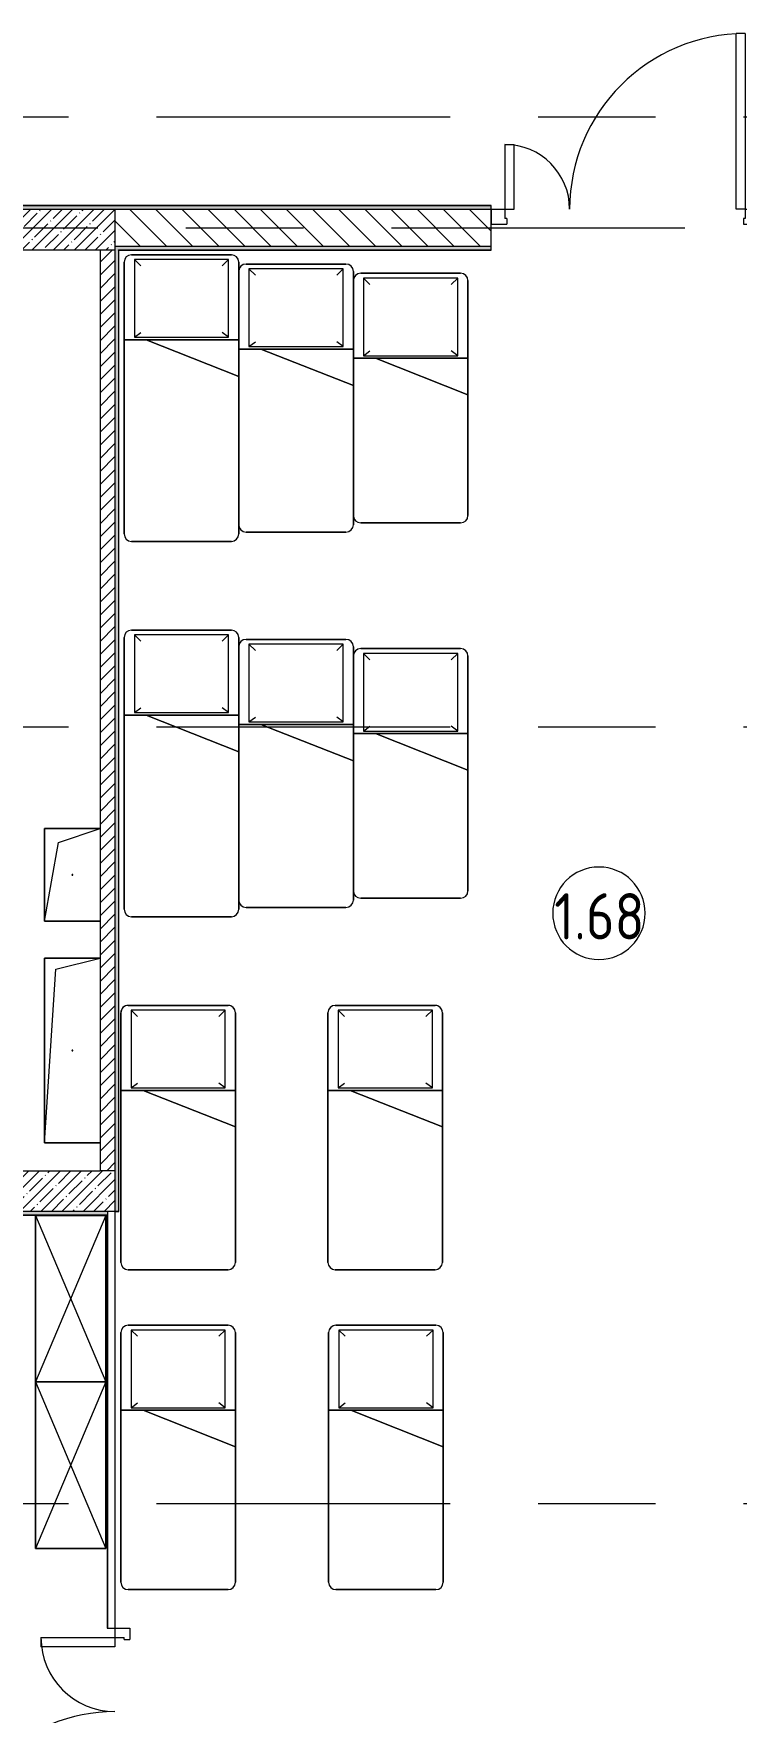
# Model space of a CAD drawing. Header units: millimetres. Extents: x 1322 to 199238, y -8553 to 29000.
# Drawn here: x 25639 to 29441, y 2470 to 11550 of the extents above; entities that cross this region are included whole.
import ezdxf

# ---------------------------------------------------------------- set-up
doc = ezdxf.new("R2010")
doc.units = ezdxf.units.MM
doc.linetypes.add('Осевая', pattern=[3175, 635, -476.25, 1587.5, -476.25])
for name, color, linetype, lineweight in [('A-AREA-IDEN', 7, 'Continuous', 9), ('A-DOOR', 7, 'Continuous', 9), ('A-DOOR-1', 7, 'Continuous', 13), ('A-DOOR-FRAM', 7, 'Continuous', 13), ('A-GENM', 7, 'Continuous', 9), ('A-WALL', 7, 'Continuous', 9), ('I-WALL', 7, 'Continuous', 9), ('Оси-2', 7, 'Осевая', 9)]:
    doc.layers.add(name, color=color, linetype=linetype, lineweight=lineweight)
for name, color, linetype, lineweight, true_color in [('A-WALL-1', 7, 'Continuous', 9, 0x3c3c3c), ('A-WALL-FNSH-1', 7, 'Continuous', 9, 0x3c3c3c), ('I-FURN-1', 7, 'Continuous', 9, 0xf0f0f0)]:
    doc.layers.add(name, color=color, linetype=linetype, lineweight=lineweight, true_color=true_color)
doc.styles.add('GOST Common_4', font='GOST_Common.ttf', dxfattribs={"width": 0.9, "height": 250})
pattern_1 = [(45, (-75531.33, 0), (-57.024626, 57.024626), []), (45, (-75474.3, 0), (-57.024626, 57.024626), [100.806, -20.161, 3.353, -16.808])]
pattern_2 = [(0, (-75531.326, 0), (121.92, 30.48), [10.058, -81.382, 10.058, -81.382, -487.68]), (0, (-75531.326, 0), (121.92, 30.48), [-182.88, 10.058, -172.822, 10.058, -81.382, -213.36]), (0, (-75531.326, 0), (121.92, 30.48), [-457.2, 10.058, -50.902, 10.058, -142.342]), (120, (-75485.606, 15.24), (-87.356454, 90.345817), [10.058, -81.382, 10.058, -81.382, -487.68]), (120, (-75485.606, 15.24), (-87.356454, 90.345817), [-182.88, 10.058, -172.822, 10.058, -81.382, -213.36]), (120, (-75485.606, 15.24), (-87.356454, 90.345817), [-457.2, 10.058, -50.902, 10.058, -142.342]), (240, (-75470.366, 76.2), (-34.563546, -120.825817), [10.058, -81.382, 10.058, -81.382, -487.68]), (240, (-75470.366, 76.2), (-34.563546, -120.825817), [-182.88, 10.058, -172.822, 10.058, -81.382, -213.36]), (240, (-75470.366, 76.2), (-34.563546, -120.825817), [-457.2, 10.058, -50.902, 10.058, -142.342])]

# ---------------------------------------------------------------- blocks, each defined once
blk = doc.blocks.new('110_Дверь_СКБ_2Ст - Д-6_л__ ДОО_Дв_1450x2100h_Дверь из раздевальной в коридор-25835678-План размещения напольных электротехнических лючков и розеток 1 этажа в осях 23_1-33')
at = {"layer": 'A-DOOR'}
for centre, radius, start, end in [((662.5, 100), 950, 90, 180), ((-637.5, 100), 350, 360, 90)]:
    blk.add_arc(centre, radius, start, end, dxfattribs=at)
at = {"layer": 'A-DOOR-1'}
for p, q in [((662.5, 1050), (612.5, 1050)), ((612.5, 100), (612.5, 1050)), ((662.5, 1050), (662.5, 100)), ((-637.5, 450), (-587.5, 450)), ((-637.5, 450), (-637.5, 100)), ((-587.5, 100), (-587.5, 450)), ((-637.5, 100), (-587.5, 100)), ((662.5, 100), (612.5, 100))]:
    blk.add_line(p, q, dxfattribs=at)
at = {"layer": 'A-DOOR-FRAM'}
for p, q in [((-712.5, 100), (-712.5, 20)), ((-712.5, 100), (-637.5, 100)), ((-637.5, 100), (-637.5, 50)), ((662.5, 100), (662.5, 50)), ((662.5, 100), (737.5, 100)), ((737.5, 100), (737.5, 20)), ((-712.5, 20), (-627.5, 20)), ((-627.5, 50), (-637.5, 50)), ((-627.5, 50), (-627.5, 20)), ((652.5, 50), (652.5, 20)), ((662.5, 50), (652.5, 50)), ((652.5, 20), (737.5, 20))]:
    blk.add_line(p, q, dxfattribs=at)
blk = doc.blocks.new('GM_Отверстие прямоугольное _в плите_ - Отверстие-21958892-План размещения напольных электротехнических лючков и розеток 1 этажа в осях 23_1-33')
at = {"layer": 'A-GENM'}
for p, q in [((-150, -250), (-150, 250)), ((-150, 250), (150, 250)), ((150, 250), (-150, 250)), ((-150, 250), (-150, -250)), ((-75, 175), (150, 250)), ((-150, -250), (-75, 175)), ((150, -250), (-150, -250)), ((-150, -250), (150, -250))]:
    blk.add_line(p, q, dxfattribs=at)
for start, end in [(360, 180), (180, 360)]:
    blk.add_arc((0, 0), 2.5, start, end, dxfattribs=at)
blk = doc.blocks.new('GM_Отверстие прямоугольное _в плите_ - Отверстие-21959076-План размещения напольных электротехнических лючков и розеток 1 этажа в осях 23_1-33')
at = {"layer": 'A-GENM'}
for p, q in [((-150, -500), (-150, 500)), ((-150, 500), (150, 500)), ((150, 500), (-150, 500)), ((-150, 500), (-150, -500)), ((-90, 440), (150, 500)), ((-150, -500), (-90, 440)), ((150, -500), (-150, -500)), ((-150, -500), (150, -500))]:
    blk.add_line(p, q, dxfattribs=at)
for start, end in [(360, 180), (180, 360)]:
    blk.add_arc((0, 0), 2.5, start, end, dxfattribs=at)
blk = doc.blocks.new('Bed - Small Sizes - 1_119-V33-План размещения напольных электротехнических лючков и розеток 1 этажа в осях 23_1-33')
at = {"layer": 'I-FURN-1'}
for p, q in [((247.3, 0), (-292.7, 0)), ((-292.7, 0), (247.3, 0)), ((247.3, 0), (-292.7, 0)), ((-292.7, 0), (247.3, 0)), ((-332.7, -40), (-332.7, -460)), ((-332.7, -460), (-332.7, -40)), ((-332.7, -40), (-332.7, -460)), ((-332.7, -460), (-332.7, -40)), ((-277.5, -26.2), (-242.7, -60)), ((232.5, -26.2), (-277.5, -26.2)), ((-277.5, -26.2), (-277.5, -446.2)), ((232.5, -26.2), (-277.5, -26.2)), ((-277.5, -26.2), (-277.5, -446.2)), ((232.5, -26.2), (197.3, -60)), ((232.5, -446.2), (232.5, -26.2)), ((232.5, -446.2), (232.5, -26.2)), ((287.3, -460), (287.3, -40)), ((287.3, -40), (287.3, -460)), ((287.3, -657.7), (287.3, -40)), ((287.3, -40), (287.3, -657.7)), ((-277.5, -446.2), (-242.7, -420)), ((-277.5, -446.2), (232.5, -446.2)), ((-277.5, -446.2), (232.5, -446.2)), ((232.5, -446.2), (197.3, -420)), ((-332.7, -460), (-212.7, -460)), ((-212.7, -460), (-332.7, -460)), ((-332.7, -460), (-332.7, -1390)), ((-332.7, -1390), (-332.7, -460)), ((-332.7, -460), (-212.7, -460)), ((-212.7, -460), (287.3, -460)), ((287.3, -460), (-212.7, -460)), ((287.3, -460), (-212.7, -460)), ((-212.7, -460), (287.3, -657.7)), ((287.3, -657.7), (-212.7, -460)), ((-212.7, -460), (287.3, -460)), ((-212.7, -460), (287.3, -657.7)), ((-212.7, -460), (287.3, -460)), ((287.3, -657.7), (287.3, -460)), ((287.3, -460), (287.3, -657.7)), ((287.3, -1390), (287.3, -657.7)), ((287.3, -657.7), (287.3, -1390)), ((-292.7, -1430), (247.3, -1430)), ((247.3, -1430), (-292.7, -1430))]:
    blk.add_line(p, q, dxfattribs=at)
for centre, start, end in [((-292.7, -40), 90, 180), ((-292.7, -40), 90, 180), ((247.3, -40), 360, 90), ((247.3, -40), 0, 90), ((-292.7, -40), 90, 180), ((-292.7, -40), 90, 180), ((247.3, -40), 0, 90), ((247.3, -40), 60, 90), ((247.3, -40), 0, 60), ((-292.7, -1390), 180, 270), ((-292.7, -1390), 180, 270), ((247.3, -1390), 270, 0), ((247.3, -1390), 270, 0)]:
    blk.add_arc(centre, 40, start, end, dxfattribs=at)
blk = doc.blocks.new('Bed - Small Sizes - 1_119-V34-План размещения напольных электротехнических лючков и розеток 1 этажа в осях 23_1-33')
at = {"layer": 'I-FURN-1'}
for p, q in [((247.3, 0), (-292.7, 0)), ((-292.7, 0), (247.3, 0)), ((247.3, 0), (-292.7, 0)), ((-292.7, 0), (247.3, 0)), ((-332.7, -40), (-332.7, -460)), ((-332.7, -460), (-332.7, -40)), ((-332.7, -40), (-332.7, -460)), ((-332.7, -460), (-332.7, -40)), ((-277.5, -26.2), (-242.7, -60)), ((232.5, -26.2), (-277.5, -26.2)), ((-277.5, -26.2), (-277.5, -446.2)), ((232.5, -26.2), (-277.5, -26.2)), ((-277.5, -26.2), (-277.5, -446.2)), ((232.5, -26.2), (197.3, -60)), ((232.5, -446.2), (232.5, -26.2)), ((232.5, -446.2), (232.5, -26.2)), ((287.3, -460), (287.3, -40)), ((287.3, -40), (287.3, -460)), ((287.3, -657.7), (287.3, -40)), ((287.3, -40), (287.3, -657.7)), ((-277.5, -446.2), (-242.7, -420)), ((-277.5, -446.2), (232.5, -446.2)), ((-277.5, -446.2), (232.5, -446.2)), ((232.5, -446.2), (197.3, -420)), ((-332.7, -460), (-212.7, -460)), ((-212.7, -460), (-332.7, -460)), ((-332.7, -460), (-332.7, -1390)), ((-332.7, -1390), (-332.7, -460)), ((-332.7, -460), (-212.7, -460)), ((-212.7, -460), (287.3, -460)), ((287.3, -460), (-212.7, -460)), ((287.3, -460), (-212.7, -460)), ((-212.7, -460), (287.3, -657.7)), ((287.3, -657.7), (-212.7, -460)), ((-212.7, -460), (287.3, -460)), ((-212.7, -460), (287.3, -657.7)), ((-212.7, -460), (287.3, -460)), ((287.3, -657.7), (287.3, -460)), ((287.3, -460), (287.3, -657.7)), ((287.3, -1390), (287.3, -657.7)), ((287.3, -657.7), (287.3, -1390)), ((-292.7, -1430), (247.3, -1430)), ((247.3, -1430), (-292.7, -1430))]:
    blk.add_line(p, q, dxfattribs=at)
for centre, start, end in [((-292.7, -40), 90, 180), ((-292.7, -40), 90, 180), ((247.3, -40), 360, 90), ((247.3, -40), 0, 90), ((-292.7, -40), 90, 180), ((-292.7, -40), 135, 180), ((-292.7, -40), 90, 135), ((247.3, -40), 0, 90), ((247.3, -40), 75, 90), ((247.3, -40), 45, 75), ((247.3, -40), 0, 45), ((-292.7, -1390), 180, 270), ((-292.7, -1390), 180, 270), ((247.3, -1390), 270, 0), ((247.3, -1390), 270, 0)]:
    blk.add_arc(centre, 40, start, end, dxfattribs=at)
blk = doc.blocks.new('Bed - Small Sizes - 1_119-V35-План размещения напольных электротехнических лючков и розеток 1 этажа в осях 23_1-33')
at = {"layer": 'I-FURN-1'}
for p, q in [((247.3, 0), (-292.7, 0)), ((-292.7, 0), (247.3, 0)), ((247.3, 0), (-292.7, 0)), ((-292.7, 0), (247.3, 0)), ((-332.7, -40), (-332.7, -460)), ((-332.7, -460), (-332.7, -40)), ((-332.7, -40), (-332.7, -460)), ((-332.7, -460), (-332.7, -40)), ((-277.5, -26.2), (-242.7, -60)), ((232.5, -26.2), (-277.5, -26.2)), ((-277.5, -26.2), (-277.5, -446.2)), ((232.5, -26.2), (-277.5, -26.2)), ((-277.5, -26.2), (-277.5, -446.2)), ((232.5, -26.2), (197.3, -60)), ((232.5, -446.2), (232.5, -26.2)), ((232.5, -446.2), (232.5, -26.2)), ((287.3, -460), (287.3, -40)), ((287.3, -40), (287.3, -460)), ((287.3, -657.7), (287.3, -40)), ((287.3, -40), (287.3, -657.7)), ((-277.5, -446.2), (-242.7, -420)), ((-277.5, -446.2), (232.5, -446.2)), ((-277.5, -446.2), (232.5, -446.2)), ((232.5, -446.2), (197.3, -420)), ((-332.7, -460), (-212.7, -460)), ((-212.7, -460), (-332.7, -460)), ((-332.7, -460), (-332.7, -1390)), ((-332.7, -1390), (-332.7, -460)), ((-332.7, -460), (-212.7, -460)), ((-212.7, -460), (287.3, -460)), ((287.3, -460), (-212.7, -460)), ((287.3, -460), (-212.7, -460)), ((-212.7, -460), (287.3, -657.7)), ((287.3, -657.7), (-212.7, -460)), ((-212.7, -460), (287.3, -460)), ((-212.7, -460), (287.3, -657.7)), ((-212.7, -460), (287.3, -460)), ((287.3, -657.7), (287.3, -460)), ((287.3, -460), (287.3, -657.7)), ((287.3, -1390), (287.3, -657.7)), ((287.3, -657.7), (287.3, -1390)), ((-292.7, -1430), (247.3, -1430)), ((247.3, -1430), (-292.7, -1430))]:
    blk.add_line(p, q, dxfattribs=at)
for centre, start, end in [((-292.7, -40), 90, 180), ((-292.7, -40), 90, 180), ((247.3, -40), 360, 90), ((247.3, -40), 0, 90), ((-292.7, -40), 90, 180), ((-292.7, -40), 90, 180), ((247.3, -40), 0, 90), ((247.3, -40), 0, 90), ((-292.7, -1390), 180, 270), ((-292.7, -1390), 180, 270), ((247.3, -1390), 270, 0), ((247.3, -1390), 270, 0)]:
    blk.add_arc(centre, 40, start, end, dxfattribs=at)
blk = doc.blocks.new('Bed - Small Sizes - 1_119-V36-План размещения напольных электротехнических лючков и розеток 1 этажа в осях 23_1-33')
at = {"layer": 'I-FURN-1'}
for p, q in [((247.3, 0), (-292.7, 0)), ((-292.7, 0), (247.3, 0)), ((247.3, 0), (-292.7, 0)), ((-292.7, 0), (247.3, 0)), ((-332.7, -40), (-332.7, -460)), ((-332.7, -460), (-332.7, -40)), ((-332.7, -40), (-332.7, -460)), ((-332.7, -460), (-332.7, -40)), ((-277.5, -26.2), (-242.7, -60)), ((232.5, -26.2), (-277.5, -26.2)), ((-277.5, -26.2), (-277.5, -446.2)), ((232.5, -26.2), (-277.5, -26.2)), ((-277.5, -26.2), (-277.5, -446.2)), ((232.5, -26.2), (197.3, -60)), ((232.5, -446.2), (232.5, -26.2)), ((232.5, -446.2), (232.5, -26.2)), ((287.3, -460), (287.3, -40)), ((287.3, -40), (287.3, -460)), ((287.3, -657.7), (287.3, -40)), ((287.3, -40), (287.3, -657.7)), ((-277.5, -446.2), (-242.7, -420)), ((-277.5, -446.2), (232.5, -446.2)), ((-277.5, -446.2), (232.5, -446.2)), ((232.5, -446.2), (197.3, -420)), ((-332.7, -460), (-212.7, -460)), ((-212.7, -460), (-332.7, -460)), ((-332.7, -460), (-332.7, -1390)), ((-332.7, -1390), (-332.7, -460)), ((-332.7, -460), (-212.7, -460)), ((-212.7, -460), (287.3, -460)), ((287.3, -460), (-212.7, -460)), ((287.3, -460), (-212.7, -460)), ((-212.7, -460), (287.3, -657.7)), ((287.3, -657.7), (-212.7, -460)), ((-212.7, -460), (287.3, -460)), ((-212.7, -460), (287.3, -657.7)), ((-212.7, -460), (287.3, -460)), ((287.3, -657.7), (287.3, -460)), ((287.3, -460), (287.3, -657.7)), ((287.3, -1390), (287.3, -657.7)), ((287.3, -657.7), (287.3, -1390)), ((-292.7, -1430), (247.3, -1430)), ((247.3, -1430), (-292.7, -1430))]:
    blk.add_line(p, q, dxfattribs=at)
for centre, start, end in [((-292.7, -40), 90, 180), ((-292.7, -40), 90, 180), ((247.3, -40), 360, 90), ((247.3, -40), 0, 90), ((-292.7, -40), 90, 180), ((-292.7, -40), 135, 180), ((-292.7, -40), 90, 135), ((247.3, -40), 0, 90), ((247.3, -40), 0, 90), ((-292.7, -1390), 180, 270), ((-292.7, -1390), 180, 270), ((247.3, -1390), 270, 0), ((247.3, -1390), 270, 0)]:
    blk.add_arc(centre, 40, start, end, dxfattribs=at)
blk = doc.blocks.new('Bed - Small Sizes - 1_118-25585773-План размещения напольных электротехнических лючков и розеток 1 этажа в осях 23_1-33')
at = {"layer": 'I-FURN-1'}
for p, q in [((247.3, 0), (-292.7, 0)), ((-292.7, 0), (247.3, 0)), ((247.3, 0), (-292.7, 0)), ((-292.7, 0), (247.3, 0)), ((-332.7, -40), (-332.7, -460)), ((-332.7, -460), (-332.7, -40)), ((-332.7, -40), (-332.7, -460)), ((-332.7, -460), (-332.7, -40)), ((-277.5, -26.2), (-242.7, -60)), ((232.5, -26.2), (-277.5, -26.2)), ((-277.5, -26.2), (-277.5, -446.2)), ((232.5, -26.2), (-277.5, -26.2)), ((-277.5, -26.2), (-277.5, -446.2)), ((232.5, -26.2), (197.3, -60)), ((232.5, -446.2), (232.5, -26.2)), ((232.5, -446.2), (232.5, -26.2)), ((287.3, -460), (287.3, -40)), ((287.3, -40), (287.3, -90)), ((287.3, -90), (287.3, -40)), ((287.3, -40), (287.3, -90)), ((287.3, -90), (287.3, -460)), ((287.3, -510), (287.3, -90)), ((287.3, -90), (287.3, -510)), ((-277.5, -446.2), (-242.7, -420)), ((-277.5, -446.2), (232.5, -446.2)), ((-277.5, -446.2), (232.5, -446.2)), ((232.5, -446.2), (197.3, -420)), ((-332.7, -460), (-212.7, -460)), ((-212.7, -460), (-332.7, -460)), ((-332.7, -460), (-332.7, -1510)), ((-332.7, -1510), (-332.7, -460)), ((-332.7, -460), (-212.7, -460)), ((-212.7, -460), (287.3, -460)), ((287.3, -460), (-212.7, -460)), ((287.3, -460), (-212.7, -460)), ((-212.7, -460), (287.3, -657.7)), ((287.3, -657.7), (-212.7, -460)), ((-212.7, -460), (287.3, -460)), ((-212.7, -460), (287.3, -657.7)), ((-212.7, -460), (287.3, -460)), ((287.3, -657.7), (287.3, -460)), ((287.3, -460), (287.3, -510)), ((287.3, -510), (287.3, -657.7)), ((287.3, -657.7), (287.3, -510)), ((287.3, -510), (287.3, -657.7)), ((287.3, -1510), (287.3, -657.7)), ((287.3, -657.7), (287.3, -1460)), ((287.3, -1460), (287.3, -1510)), ((-292.7, -1550), (247.3, -1550)), ((247.3, -1550), (-292.7, -1550))]:
    blk.add_line(p, q, dxfattribs=at)
for centre, start, end in [((-292.7, -40), 90, 180), ((-292.7, -40), 90, 180), ((247.3, -40), 360, 90), ((247.3, -40), 0, 90), ((-292.7, -40), 90, 180), ((-292.7, -40), 90, 180), ((247.3, -40), 0, 90), ((247.3, -40), 0, 90), ((-292.7, -1510), 180, 270), ((-292.7, -1510), 180, 270), ((247.3, -1510), 270, 360), ((247.3, -1510), 270, 0)]:
    blk.add_arc(centre, 40, start, end, dxfattribs=at)
blk = doc.blocks.new('Bed - Small Sizes - Single 5-25585953-План размещения напольных электротехнических лючков и розеток 1 этажа в осях 23_1-33')
at = {"layer": 'I-FURN-1'}
for p, q in [((247.3, 0), (-292.7, 0)), ((-292.7, 0), (247.3, 0)), ((247.3, 0), (-292.7, 0)), ((-292.7, 0), (247.3, 0)), ((-332.7, -40), (-332.7, -410)), ((-332.7, -460), (-332.7, -40)), ((-332.7, -40), (-332.7, -460)), ((-332.7, -460), (-332.7, -40)), ((-277.5, -26.2), (-242.7, -60)), ((232.5, -26.2), (-277.5, -26.2)), ((-277.5, -26.2), (-277.5, -446.2)), ((232.5, -26.2), (-277.5, -26.2)), ((-277.5, -26.2), (-277.5, -446.2)), ((232.5, -26.2), (197.3, -60)), ((232.5, -446.2), (232.5, -26.2)), ((232.5, -446.2), (232.5, -26.2)), ((287.3, -460), (287.3, -40)), ((287.3, -40), (287.3, -90)), ((287.3, -90), (287.3, -40)), ((287.3, -40), (287.3, -90)), ((287.3, -90), (287.3, -460)), ((287.3, -510), (287.3, -90)), ((287.3, -90), (287.3, -510)), ((-332.7, -410), (-332.7, -460)), ((-277.5, -446.2), (-242.7, -420)), ((-277.5, -446.2), (232.5, -446.2)), ((-277.5, -446.2), (232.5, -446.2)), ((232.5, -446.2), (197.3, -420)), ((-332.7, -460), (-212.7, -460)), ((-212.7, -460), (-332.7, -460)), ((-332.7, -460), (-332.7, -607.7)), ((-332.7, -607.7), (-332.7, -460)), ((-332.7, -460), (-212.7, -460)), ((-212.7, -460), (287.3, -460)), ((287.3, -460), (-212.7, -460)), ((287.3, -460), (-212.7, -460)), ((-212.7, -460), (287.3, -657.7)), ((287.3, -657.7), (-212.7, -460)), ((-212.7, -460), (287.3, -460)), ((-212.7, -460), (287.3, -657.7)), ((-212.7, -460), (287.3, -460)), ((287.3, -657.7), (287.3, -460)), ((287.3, -460), (287.3, -510)), ((287.3, -510), (287.3, -657.7)), ((287.3, -657.7), (287.3, -510)), ((287.3, -510), (287.3, -657.7)), ((-332.7, -607.7), (-332.7, -1410)), ((-332.7, -1410), (-332.7, -607.7)), ((287.3, -1410), (287.3, -657.7)), ((287.3, -657.7), (287.3, -1360)), ((287.3, -1360), (287.3, -1410)), ((-292.7, -1450), (247.3, -1450)), ((247.3, -1450), (-292.7, -1450))]:
    blk.add_line(p, q, dxfattribs=at)
for centre, start, end in [((-292.7, -40), 90, 180), ((-292.7, -40), 90, 180), ((247.3, -40), 360, 90), ((247.3, -40), 0, 90), ((-292.7, -40), 90, 180), ((-292.7, -40), 90, 180), ((247.3, -40), 0, 90), ((247.3, -40), 0, 90), ((-292.7, -1410), 180, 270), ((-292.7, -1410), 180, 270), ((247.3, -1410), 270, 0), ((247.3, -1410), 270, 0)]:
    blk.add_arc(centre, 40, start, end, dxfattribs=at)
blk = doc.blocks.new('Bed - Small Sizes - Single 6-25586073-План размещения напольных электротехнических лючков и розеток 1 этажа в осях 23_1-33')
at = {"layer": 'I-FURN-1'}
for p, q in [((247.3, 0), (-292.7, 0)), ((-292.7, 0), (247.3, 0)), ((247.3, 0), (-292.7, 0)), ((-292.7, 0), (247.3, 0)), ((-332.7, -40), (-332.7, -410)), ((-332.7, -460), (-332.7, -40)), ((-332.7, -40), (-332.7, -460)), ((-332.7, -460), (-332.7, -40)), ((-277.5, -26.2), (-242.7, -60)), ((232.5, -26.2), (-277.5, -26.2)), ((-277.5, -26.2), (-277.5, -446.2)), ((232.5, -26.2), (-277.5, -26.2)), ((-277.5, -26.2), (-277.5, -446.2)), ((232.5, -26.2), (197.3, -60)), ((232.5, -446.2), (232.5, -26.2)), ((232.5, -446.2), (232.5, -26.2)), ((287.3, -460), (287.3, -40)), ((287.3, -40), (287.3, -460)), ((287.3, -657.7), (287.3, -40)), ((287.3, -40), (287.3, -657.7)), ((-332.7, -410), (-332.7, -460)), ((-277.5, -446.2), (-242.7, -420)), ((-277.5, -446.2), (232.5, -446.2)), ((-277.5, -446.2), (232.5, -446.2)), ((232.5, -446.2), (197.3, -420)), ((-332.7, -460), (-212.7, -460)), ((-212.7, -460), (-332.7, -460)), ((-332.7, -460), (-332.7, -607.7)), ((-332.7, -607.7), (-332.7, -460)), ((-332.7, -460), (-212.7, -460)), ((-212.7, -460), (287.3, -460)), ((287.3, -460), (-212.7, -460)), ((287.3, -460), (-212.7, -460)), ((-212.7, -460), (287.3, -657.7)), ((287.3, -657.7), (-212.7, -460)), ((-212.7, -460), (287.3, -460)), ((-212.7, -460), (287.3, -657.7)), ((-212.7, -460), (287.3, -460)), ((287.3, -657.7), (287.3, -460)), ((287.3, -460), (287.3, -657.7)), ((-332.7, -607.7), (-332.7, -1310)), ((-332.7, -1310), (-332.7, -607.7)), ((287.3, -1310), (287.3, -657.7)), ((287.3, -657.7), (287.3, -1310)), ((-292.7, -1350), (247.3, -1350)), ((247.3, -1350), (-292.7, -1350))]:
    blk.add_line(p, q, dxfattribs=at)
for centre, start, end in [((-292.7, -40), 90, 180), ((-292.7, -40), 90, 180), ((247.3, -40), 360, 90), ((247.3, -40), 0, 90), ((-292.7, -40), 90, 180), ((-292.7, -40), 90, 180), ((247.3, -40), 0, 90), ((247.3, -40), 0, 90), ((-292.7, -1310), 180, 270), ((-292.7, -1310), 180, 270), ((247.3, -1310), 270, 0), ((247.3, -1310), 270, 0)]:
    blk.add_arc(centre, 40, start, end, dxfattribs=at)
blk = doc.blocks.new('Шкаф параметрический - 1_268-V67-План размещения напольных электротехнических лючков и розеток 1 этажа в осях 23_1-33')
at = {"layer": 'I-FURN-1'}
for p, q in [((0, 0), (900, 380)), ((0, 380), (900, 0)), ((900, 380), (0, 380)), ((0, 380), (0, 0)), ((0, 0), (0, 380)), ((0, 380), (900, 380)), ((900, 0), (900, 380)), ((900, 380), (900, 0)), ((0, 0), (900, 0)), ((900, 0), (0, 0))]:
    blk.add_line(p, q, dxfattribs=at)
blk = doc.blocks.new('110_Дверь_СКБ_2Ст - Д-5_п__в составе перегородки _не входит в спец__-32680960-План размещения напольных электротехнических лючков и розеток 1 этажа в осях 23_1-33')
at = {"layer": 'A-DOOR'}
for centre, radius, start, end in [((-637.5, 0.5), 900, 0, 90), ((662.5, 0.5), 400, 90, 180)]:
    blk.add_arc(centre, radius, start, end, dxfattribs=at)
at = {"layer": 'A-DOOR-1'}
for p, q in [((-637.5, 900.5), (-587.5, 900.5)), ((-637.5, 900.5), (-637.5, 0.5)), ((-587.5, 0.5), (-587.5, 900.5)), ((662.5, 400.5), (612.5, 400.5)), ((612.5, 0.5), (612.5, 400.5)), ((662.5, 400.5), (662.5, 0.5)), ((-637.5, 0.5), (-587.5, 0.5)), ((662.5, 0.5), (612.5, 0.5))]:
    blk.add_line(p, q, dxfattribs=at)
at = {"layer": 'A-DOOR-FRAM'}
for p, q in [((-637.5, 0.5), (-687.5, 0.5)), ((-687.5, 0.5), (-687.5, -79.5)), ((-637.5, 0.5), (-637.5, -49.5)), ((712.5, 0.5), (662.5, 0.5)), ((662.5, 0.5), (662.5, -49.5)), ((712.5, 0.5), (712.5, -79.5)), ((-627.5, -79.5), (-687.5, -79.5)), ((-637.5, -49.5), (-627.5, -49.5)), ((-627.5, -49.5), (-627.5, -79.5)), ((652.5, -49.5), (662.5, -49.5)), ((652.5, -49.5), (652.5, -79.5)), ((712.5, -79.5), (652.5, -79.5))]:
    blk.add_line(p, q, dxfattribs=at)
blk = doc.blocks.new('Марка_Помещения - Номер-25198446-План размещения напольных электротехнических лючков и розеток 1 этажа в осях 23_1-33')
at = {"layer": 'A-AREA-IDEN'}
for start, end in [(360, 180), (180, 360)]:
    blk.add_arc((0, 0), 2.5, start, end, dxfattribs=at)

msp = doc.modelspace()

# ---------------------------------------------------------------- hatches: boundary and pattern name
at = {"layer": 'I-WALL'}
h = msp.add_hatch(dxfattribs=at)
h.set_pattern_fill('FP_4', color=256, style=0, pattern_type=2)
h.set_pattern_definition([(135, (-75531.33, 0), (-70.71068, -70.71068), [])])
h.paths.add_polyline_path([(31598.7, 10400), (31598.7, 10600), (29563.7, 10600), (29563.7, 10400), (30295.4, 10400)])
h.paths.add_polyline_path([(27635.3, 10400), (28113.7, 10400), (28113.7, 10600), (26078.7, 10600), (26078.7, 10400), (26970.3, 10400)])
h.paths.add_polyline_path([(18678.7, 10400), (18678.7, 10600), (17928.7, 10600), (17928.7, 10400)])
h.paths.add_polyline_path([(16978.7, 10400), (16978.7, 10600), (15853.7, 10600), (15853.7, 10400), (16878.7, 10400)])
h.paths.add_polyline_path([(14078.7, 10400), (14453.7, 10400), (14453.7, 10600), (14078.7, 10600)])
h = msp.add_hatch(dxfattribs=at)
h.set_pattern_fill('FP_2', color=256, style=0, pattern_type=2)
h.set_pattern_definition(pattern_1)
h.paths.add_polyline_path([(26078.7, 10380), (26078.7, 10600), (18678.7, 10600), (18678.7, 10380), (25640.2, 10380)])
h = msp.add_hatch(dxfattribs=at)
h.set_pattern_fill('FP_31', color=256, style=0, pattern_type=2)
h.set_pattern_definition(pattern_2)
h.paths.add_polyline_path([(45658.7, 10600), (45658.7, 10620), (35648.7, 10620), (35648.7, 10600), (44926.2, 10600)])
h.paths.add_polyline_path([(34698.7, 10600), (34698.7, 10620), (33598.7, 10620), (33598.7, 10600)])
h.paths.add_polyline_path([(32148.7, 10600), (32148.7, 10620), (29563.7, 10620), (29563.7, 10600), (31625.5, 10600)])
h.paths.add_polyline_path([(28113.7, 10600), (28113.7, 10620), (25277.7, 10620), (25277.7, 10600), (27635.3, 10600)])
h = msp.add_hatch(dxfattribs=at)
h.set_pattern_fill('FP_3', color=256, style=0, pattern_type=2)
h.set_pattern_definition([(45, (-75531.326, 0), (-35.35534, 35.35534), [])])
h.paths.add_polyline_path([(25998.7, 5400), (26078.7, 5400), (26078.7, 10380), (25998.7, 10380), (25998.7, 6308.8)])
h = msp.add_hatch(dxfattribs=at)
h.set_pattern_fill('FP_31', color=256, style=0, pattern_type=2)
h.set_pattern_definition(pattern_2)
h.paths.add_polyline_path([(26098.7, 5180), (26098.7, 10400), (26078.7, 10400), (26078.7, 5180)])
h = msp.add_hatch(dxfattribs=at)
h.set_pattern_fill('FP_31', color=256, style=0, pattern_type=2)
h.set_pattern_definition(pattern_2)
h.paths.add_polyline_path([(31578.7, 10380), (31598.7, 10380), (31598.7, 10400), (29563.7, 10400), (29563.7, 10380), (30295.4, 10380)])
h.paths.add_polyline_path([(27635.3, 10380), (28113.7, 10380), (28113.7, 10400), (26098.7, 10400), (26098.7, 10380), (26970.3, 10380)])
h = msp.add_hatch(dxfattribs=at)
h.set_pattern_fill('FP_2', color=256, style=0, pattern_type=2)
h.set_pattern_definition(pattern_1)
h.paths.add_polyline_path([(26038.7, 5180), (26078.7, 5180), (26078.7, 5400), (25178.7, 5400), (25178.7, 5180), (25640.2, 5180)])
h.paths.add_polyline_path([(24128.7, 5180), (24128.7, 5400), (18678.7, 5400), (18678.7, 5180), (23645.1, 5180)])
h = msp.add_hatch(dxfattribs=at)
h.set_pattern_fill('FP_31', color=256, style=0, pattern_type=2)
h.set_pattern_definition(pattern_2)
h.paths.add_polyline_path([(26037.7, 5160), (26038.7, 5160), (26038.7, 5180), (25178.7, 5180), (25178.7, 5160), (25640.2, 5160)])
h.paths.add_polyline_path([(24128.7, 5160), (24128.7, 5180), (18678.7, 5180), (18678.7, 5160), (23645.1, 5160)])

# ---------------------------------------------------------------- linework, layer by layer
at = {"layer": 'A-WALL'}
for p, q in [((25297.7, 10620), (28113.7, 10620)), ((26078.7, 10600), (26078.7, 10400)), ((26098.7, 10380), (28113.7, 10380)), ((26078.7, 5400), (25998.7, 5400)), ((26038.7, 5180), (26038.7, 2925)), ((26079.7, 5180), (26079.7, 5179)), ((26038.7, 5160), (25178.7, 5160))]:
    msp.add_line(p, q, dxfattribs=at)
at = {"layer": 'A-WALL-1'}
for p, q in [((17928.7, 10600), (28113.7, 10600)), ((28113.7, 10380), (28113.7, 10620)), ((18678.7, 10380), (26078.7, 10380)), ((25998.7, 10380), (25998.7, 5400)), ((26078.7, 10400), (28113.7, 10400)), ((26078.7, 10400), (26078.7, 2925)), ((26098.7, 10379), (26098.7, 10380)), ((25178.7, 5400), (25998.7, 5400)), ((26099.7, 5180), (25178.7, 5180)), ((26038.7, 2925), (26078.7, 2925))]:
    msp.add_line(p, q, dxfattribs=at)
at = {"layer": 'A-WALL-FNSH-1'}
for p, q in [((28113.7, 10621), (25298.7, 10621)), ((28113.7, 10620), (28113.7, 10621)), ((26098.7, 10379), (26098.7, 5180)), ((26099.7, 10379), (28113.7, 10379)), ((26099.7, 5179), (26099.7, 10379)), ((28113.7, 10379), (28113.7, 10380)), ((26079.7, 2925), (26079.7, 5179)), ((26079.7, 5179), (26099.7, 5179)), ((25178.7, 5159), (26037.7, 5159)), ((26037.7, 5159), (26037.7, 2925)), ((26037.7, 2925), (26038.7, 2925)), ((26078.7, 2925), (26079.7, 2925))]:
    msp.add_line(p, q, dxfattribs=at)
at = {"layer": 'Оси-2'}
for p, q in [((9318.1, 11100), (44787.7, 11100)), ((10588.1, 10500), (44787.7, 10500)), ((9318.1, 7800), (47228.7, 7800)), ((9318.1, 3600), (47228.7, 3600))]:
    msp.add_line(p, q, dxfattribs=at)

# ---------------------------------------------------------------- block references
at = {"layer": 'A-AREA-IDEN', "xscale": 99.99999999999993, "yscale": 99.99999999999993, "zscale": 99.99999999999993}
msp.add_blockref('Марка_Помещения - Номер-25198446-План размещения напольных электротехнических лючков и розеток 1 этажа в осях 23_1-33', (28697.3, 6792.3), dxfattribs=at)
at = {"layer": 'A-DOOR'}
msp.add_blockref('110_Дверь_СКБ_2Ст - Д-6_л__ ДОО_Дв_1450x2100h_Дверь из раздевальной в коридор-25835678-План размещения напольных электротехнических лючков и розеток 1 этажа в осях 23_1-33', (28826.2, 10500), dxfattribs=at)
at = {"layer": 'A-DOOR', "rotation": 89.99999999999991}
msp.add_blockref('110_Дверь_СКБ_2Ст - Д-5_п__в составе перегородки _не входит в спец__-32680960-План размещения напольных электротехнических лючков и розеток 1 этажа в осях 23_1-33', (26079.2, 2212.5), dxfattribs=at)
at = {"layer": 'A-GENM'}
for name, p in [('GM_Отверстие прямоугольное _в плите_ - Отверстие-21958892-План размещения напольных электротехнических лючков и розеток 1 этажа в осях 23_1-33', (25848.7, 7000)), ('GM_Отверстие прямоугольное _в плите_ - Отверстие-21959076-План размещения напольных электротехнических лючков и розеток 1 этажа в осях 23_1-33', (25848.7, 6050))]:
    msp.add_blockref(name, p, dxfattribs=at)
at = {"layer": 'I-FURN-1'}
for name, p in [('Bed - Small Sizes - 1_118-25585773-План размещения напольных электротехнических лючков и розеток 1 этажа в осях 23_1-33', (26461.3, 10353.7)), ('Bed - Small Sizes - Single 5-25585953-План размещения напольных электротехнических лючков и розеток 1 этажа в осях 23_1-33', (27081.3, 10303.7)), ('Bed - Small Sizes - Single 6-25586073-План размещения напольных электротехнических лючков и розеток 1 этажа в осях 23_1-33', (27701.3, 10253.7)), ('Bed - Small Sizes - 1_118-25585773-План размещения напольных электротехнических лючков и розеток 1 этажа в осях 23_1-33', (26461.3, 8323.7)), ('Bed - Small Sizes - Single 5-25585953-План размещения напольных электротехнических лючков и розеток 1 этажа в осях 23_1-33', (27081.3, 8273.7)), ('Bed - Small Sizes - Single 6-25586073-План размещения напольных электротехнических лючков и розеток 1 этажа в осях 23_1-33', (27701.3, 8223.7)), ('Bed - Small Sizes - 1_119-V34-План размещения напольных электротехнических лючков и розеток 1 этажа в осях 23_1-33', (26443.4, 6294.2)), ('Bed - Small Sizes - 1_119-V33-План размещения напольных электротехнических лючков и розеток 1 этажа в осях 23_1-33', (27563.4, 6294.2)), ('Bed - Small Sizes - 1_119-V35-План размещения напольных электротехнических лючков и розеток 1 этажа в осях 23_1-33', (26443.4, 4564.2)), ('Bed - Small Sizes - 1_119-V36-План размещения напольных электротехнических лючков и розеток 1 этажа в осях 23_1-33', (27567.4, 4564.2))]:
    msp.add_blockref(name, p, dxfattribs=at)
at = {"layer": 'I-FURN-1', "rotation": 269.9999999999994}
for p in [(25648.7, 5157.5), (25648.7, 4257.5)]:
    msp.add_blockref('Шкаф параметрический - 1_268-V67-План размещения напольных электротехнических лючков и розеток 1 этажа в осях 23_1-33', p, dxfattribs=at)

# ---------------------------------------------------------------- texts
at = {"layer": 'A-AREA-IDEN', "insert": (28455.5, 6900.8), "char_height": 250, "width": 606.076, "attachment_point": 1, "style": 'GOST Common_4'}
msp.add_mtext('1.68', dxfattribs=at)

doc.saveas('drawing.dxf')
